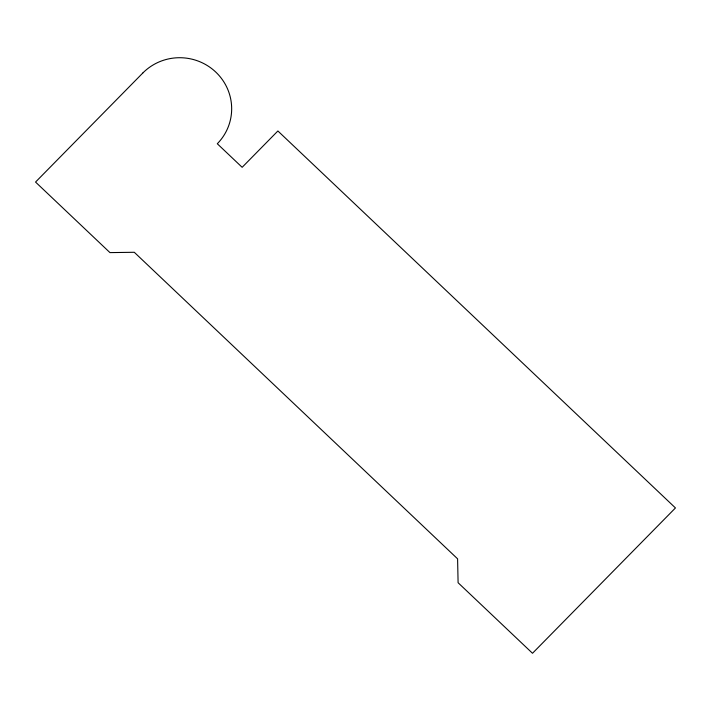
<?xml version="1.0" encoding="UTF-8"?>
<svg xmlns="http://www.w3.org/2000/svg" width="711" height="711" viewBox="0 0 711 711"><rect width="100%" height="100%" fill="white"/><g stroke="black" fill="none" stroke-linecap="round" stroke-linejoin="round"><path stroke-width="1.07" d="M142.76 73.064L35.55 182.06L109.956 252.609L134.29 252.281L457.591 558.837L458.097 582.727L532.503 653.276L675.45 507.947L277.885 130.975L242.149 167.307L217.299 143.746A51.672 50.65 10.6 0 0 215.771 72.069A51.672 50.65 10.6 0 0 142.76 73.064"/></g></svg>
